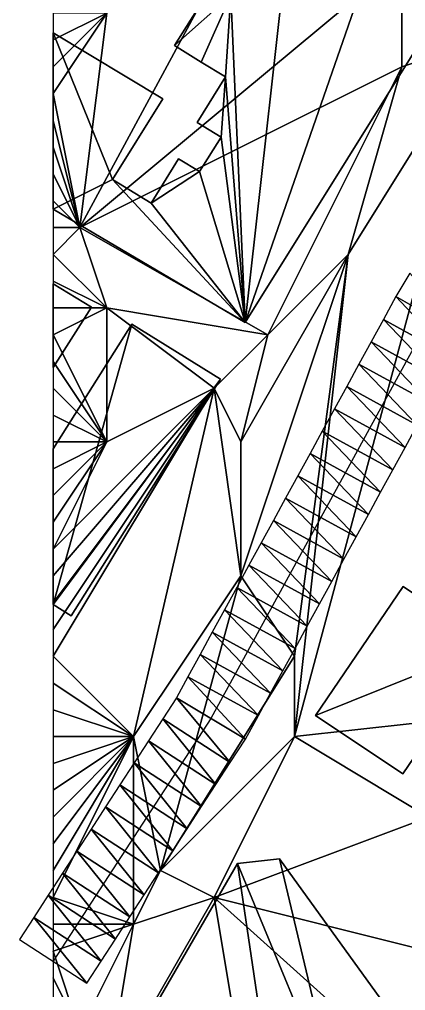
# Model space of a CAD drawing. Header units: metres. Extents: x -1103 to 901, y -902 to 905.
# Drawn here: x -1102.5 to -1073.7, y 291 to 363.5 of the extents above; entities that cross this region are included whole.
import ezdxf

# ---------------------------------------------------------------- set-up
doc = ezdxf.new("R2010")
doc.units = ezdxf.units.M
for name, color, linetype in [('OSM_BUILDING_FOOTPRINTS', 7, 'CONTINUOUS'), ('OSM_BUILDING_ROOFS', 1, 'CONTINUOUS'), ('OSM_BUILDING_WALLS', 8, 'CONTINUOUS'), ('OSM_ROAD_AXES', 2, 'CONTINUOUS'), ('OSM_ROAD_SURFACE', 9, 'CONTINUOUS'), ('OSM_TERRAIN', 3, 'CONTINUOUS')]:
    doc.layers.add(name, color=color, linetype=linetype)

msp = doc.modelspace()

# ---------------------------------------------------------------- linework, layer by layer
at = {"layer": 'OSM_BUILDING_FOOTPRINTS'}
for points in [[(-1070.361, 365.478, 14.355), (-1075.954, 368.928, 14.355), (-1082.134, 372.732, 14.355), (-1086.743, 365.334, 14.355), (-1088.091, 366.152, 14.355), (-1090.943, 361.585, 14.355), (-1088.953, 360.357, 14.355), (-1087.141, 359.24, 14.355), (-1089.263, 355.845, 14.355), (-1087.483, 354.75, 14.355), (-1089.097, 352.174, 14.355), (-1090.656, 353.125, 14.355), (-1092.7, 349.829, 14.355), (-1095.575, 351.598, 14.355), (-1091.827, 357.615, 14.355), (-1100, 362.53, 14.355), (-1100, 349.378, 14.355), (-1085.692, 340.916, 14.355)], [(-1097.144, 342.054, 15.582), (-1100, 343.807, 15.582), (-1100, 337.552, 15.582)], [(-1087.527, 336.68, 15.16), (-1094.126, 340.794, 15.16), (-1100, 331.488, 15.16), (-1100, 319.865, 15.16), (-1098.658, 319.03, 15.16)], [(-1073.886, 321.198, 13.931), (-1067.387, 316.829, 13.931), (-1069.686, 313.445, 13.931), (-1073.919, 307.219, 13.931), (-1080.43, 311.576, 13.931), (-1073.886, 321.198, 13.931)], [(-1098.005, 280.201, 13.349), (-1086.255, 300.539, 13.349), (-1083.127, 300.882, 13.349), (-1069.74, 282.336, 13.349), (-1078.285, 268.269, 13.349), (-1083.668, 271.52, 13.349), (-1078.661, 282.181, 13.349), (-1084.608, 289.436, 13.349), (-1086.62, 286.196, 13.349), (-1085.923, 285.643, 13.349), (-1088.521, 281.628, 13.349), (-1085.735, 279.715, 13.349), (-1088.664, 274.772, 13.349), (-1098.005, 280.201, 13.349)]]:
    msp.add_polyline3d(points, close=True, dxfattribs=at)
at = {"layer": 'OSM_BUILDING_ROOFS'}
for points in [[(-1085.692, 340.916, 29.155), (-1082.134, 372.732, 29.155), (-1086.743, 365.334, 29.155)], [(-1085.692, 340.916, 29.155), (-1075.954, 368.928, 29.155), (-1082.134, 372.732, 29.155)], [(-1085.692, 340.916, 29.155), (-1070.361, 365.478, 29.155), (-1075.954, 368.928, 29.155)], [(-1086.743, 365.334, 29.155), (-1088.091, 366.152, 29.155), (-1090.943, 361.585, 29.155)], [(-1086.743, 365.334, 29.155), (-1090.943, 361.585, 29.155), (-1088.953, 360.357, 29.155)], [(-1086.743, 365.334, 29.155), (-1088.953, 360.357, 29.155), (-1087.141, 359.24, 29.155)], [(-1085.692, 340.916, 29.155), (-1086.743, 365.334, 29.155), (-1087.141, 359.24, 29.155)], [(-1095.575, 351.598, 29.155), (-1091.827, 357.615, 29.155), (-1100, 362.53, 29.155)], [(-1095.575, 351.598, 29.155), (-1100, 362.53, 29.155), (-1100, 349.378, 29.155)], [(-1087.141, 359.24, 29.155), (-1089.263, 355.845, 29.155), (-1087.483, 354.75, 29.155)], [(-1085.692, 340.916, 29.155), (-1087.141, 359.24, 29.155), (-1087.483, 354.75, 29.155)], [(-1085.692, 340.916, 29.155), (-1087.483, 354.75, 29.155), (-1089.097, 352.174, 29.155)], [(-1089.097, 352.174, 29.155), (-1090.656, 353.125, 29.155), (-1092.7, 349.829, 29.155)], [(-1095.575, 351.598, 29.155), (-1100, 349.378, 29.155), (-1085.692, 340.916, 29.155)], [(-1085.692, 340.916, 29.155), (-1092.7, 349.829, 29.155), (-1095.575, 351.598, 29.155)], [(-1085.692, 340.916, 29.155), (-1089.097, 352.174, 29.155), (-1092.7, 349.829, 29.155)], [(-1100, 343.807, 30.382), (-1100, 337.552, 30.382), (-1097.144, 342.054, 30.382)], [(-1100, 319.865, 33.16), (-1087.527, 336.68, 33.16), (-1094.126, 340.794, 33.16)], [(-1100, 319.865, 33.16), (-1094.126, 340.794, 33.16), (-1100, 331.488, 33.16)], [(-1100, 319.865, 33.16), (-1098.658, 319.03, 33.16), (-1087.527, 336.68, 33.16)], [(-1067.387, 316.829, 25.531), (-1073.886, 321.198, 25.531), (-1080.43, 311.576, 25.531)], [(-1067.387, 316.829, 25.531), (-1080.43, 311.576, 25.531), (-1073.919, 307.219, 25.531)], [(-1067.387, 316.829, 25.531), (-1073.919, 307.219, 25.531), (-1069.686, 313.445, 25.531)], [(-1078.661, 282.181, 28.149), (-1083.127, 300.882, 28.149), (-1086.255, 300.539, 28.149)], [(-1078.661, 282.181, 28.149), (-1069.74, 282.336, 28.149), (-1083.127, 300.882, 28.149)], [(-1086.255, 300.539, 28.149), (-1098.005, 280.201, 28.149), (-1084.608, 289.436, 28.149)], [(-1086.255, 300.539, 28.149), (-1084.608, 289.436, 28.149), (-1078.661, 282.181, 28.149)]]:
    msp.add_3dface(points, dxfattribs=at)
at = {"layer": 'OSM_BUILDING_WALLS'}
for points in [[(-1088.091, 366.152, 14.355), (-1090.943, 361.585, 14.355), (-1090.943, 361.585, 29.155)], [(-1088.091, 366.152, 14.355), (-1090.943, 361.585, 29.155), (-1088.091, 366.152, 29.155)], [(-1085.692, 340.916, 14.355), (-1070.361, 365.478, 14.355), (-1070.361, 365.478, 29.155)], [(-1085.692, 340.916, 14.355), (-1070.361, 365.478, 29.155), (-1085.692, 340.916, 29.155)], [(-1091.827, 357.615, 14.355), (-1100, 362.53, 14.355), (-1100, 362.53, 29.155)], [(-1091.827, 357.615, 14.355), (-1100, 362.53, 29.155), (-1091.827, 357.615, 29.155)], [(-1100, 362.53, 14.355), (-1100, 349.378, 14.355), (-1100, 349.378, 29.155)], [(-1100, 362.53, 14.355), (-1100, 349.378, 29.155), (-1100, 362.53, 29.155)], [(-1090.943, 361.585, 14.355), (-1088.953, 360.357, 14.355), (-1088.953, 360.357, 29.155)], [(-1090.943, 361.585, 14.355), (-1088.953, 360.357, 29.155), (-1090.943, 361.585, 29.155)], [(-1088.953, 360.357, 14.355), (-1087.141, 359.24, 14.355), (-1087.141, 359.24, 29.155)], [(-1088.953, 360.357, 14.355), (-1087.141, 359.24, 29.155), (-1088.953, 360.357, 29.155)], [(-1087.141, 359.24, 14.355), (-1089.263, 355.845, 14.355), (-1089.263, 355.845, 29.155)], [(-1087.141, 359.24, 14.355), (-1089.263, 355.845, 29.155), (-1087.141, 359.24, 29.155)], [(-1095.575, 351.598, 14.355), (-1091.827, 357.615, 14.355), (-1091.827, 357.615, 29.155)], [(-1095.575, 351.598, 14.355), (-1091.827, 357.615, 29.155), (-1095.575, 351.598, 29.155)], [(-1089.263, 355.845, 14.355), (-1087.483, 354.75, 14.355), (-1087.483, 354.75, 29.155)], [(-1089.263, 355.845, 14.355), (-1087.483, 354.75, 29.155), (-1089.263, 355.845, 29.155)], [(-1087.483, 354.75, 14.355), (-1089.097, 352.174, 14.355), (-1089.097, 352.174, 29.155)], [(-1087.483, 354.75, 14.355), (-1089.097, 352.174, 29.155), (-1087.483, 354.75, 29.155)], [(-1090.656, 353.125, 14.355), (-1092.7, 349.829, 14.355), (-1092.7, 349.829, 29.155)], [(-1090.656, 353.125, 14.355), (-1092.7, 349.829, 29.155), (-1090.656, 353.125, 29.155)], [(-1089.097, 352.174, 14.355), (-1090.656, 353.125, 14.355), (-1090.656, 353.125, 29.155)], [(-1089.097, 352.174, 14.355), (-1090.656, 353.125, 29.155), (-1089.097, 352.174, 29.155)], [(-1092.7, 349.829, 14.355), (-1095.575, 351.598, 14.355), (-1095.575, 351.598, 29.155)], [(-1092.7, 349.829, 14.355), (-1095.575, 351.598, 29.155), (-1092.7, 349.829, 29.155)], [(-1100, 349.378, 14.355), (-1085.692, 340.916, 14.355), (-1085.692, 340.916, 29.155)], [(-1100, 349.378, 14.355), (-1085.692, 340.916, 29.155), (-1100, 349.378, 29.155)], [(-1097.144, 342.054, 15.582), (-1100, 343.807, 15.582), (-1100, 343.807, 30.382)], [(-1097.144, 342.054, 15.582), (-1100, 343.807, 30.382), (-1097.144, 342.054, 30.382)], [(-1100, 343.807, 15.582), (-1100, 337.552, 15.582), (-1100, 337.552, 30.382)], [(-1100, 343.807, 15.582), (-1100, 337.552, 30.382), (-1100, 343.807, 30.382)], [(-1100, 337.552, 15.582), (-1097.144, 342.054, 15.582), (-1097.144, 342.054, 30.382)], [(-1100, 337.552, 15.582), (-1097.144, 342.054, 30.382), (-1100, 337.552, 30.382)], [(-1094.126, 340.794, 15.16), (-1100, 331.488, 15.16), (-1100, 331.488, 33.16)], [(-1094.126, 340.794, 15.16), (-1100, 331.488, 33.16), (-1094.126, 340.794, 33.16)], [(-1087.527, 336.68, 15.16), (-1094.126, 340.794, 15.16), (-1094.126, 340.794, 33.16)], [(-1087.527, 336.68, 15.16), (-1094.126, 340.794, 33.16), (-1087.527, 336.68, 33.16)], [(-1098.658, 319.03, 15.16), (-1087.527, 336.68, 15.16), (-1087.527, 336.68, 33.16)], [(-1098.658, 319.03, 15.16), (-1087.527, 336.68, 33.16), (-1098.658, 319.03, 33.16)], [(-1100, 331.488, 15.16), (-1100, 319.865, 15.16), (-1100, 319.865, 33.16)], [(-1100, 331.488, 15.16), (-1100, 319.865, 33.16), (-1100, 331.488, 33.16)], [(-1073.886, 321.198, 13.931), (-1080.43, 311.576, 13.931), (-1080.43, 311.576, 25.531)], [(-1073.886, 321.198, 13.931), (-1080.43, 311.576, 25.531), (-1073.886, 321.198, 25.531)], [(-1067.387, 316.829, 13.931), (-1073.886, 321.198, 13.931), (-1073.886, 321.198, 25.531)], [(-1067.387, 316.829, 13.931), (-1073.886, 321.198, 25.531), (-1067.387, 316.829, 25.531)], [(-1100, 319.865, 15.16), (-1098.658, 319.03, 15.16), (-1098.658, 319.03, 33.16)], [(-1100, 319.865, 15.16), (-1098.658, 319.03, 33.16), (-1100, 319.865, 33.16)], [(-1073.919, 307.219, 13.931), (-1069.686, 313.445, 13.931), (-1069.686, 313.445, 25.531)], [(-1073.919, 307.219, 13.931), (-1069.686, 313.445, 25.531), (-1073.919, 307.219, 25.531)], [(-1080.43, 311.576, 13.931), (-1073.919, 307.219, 13.931), (-1073.919, 307.219, 25.531)], [(-1080.43, 311.576, 13.931), (-1073.919, 307.219, 25.531), (-1080.43, 311.576, 25.531)], [(-1083.127, 300.882, 13.349), (-1086.255, 300.539, 13.349), (-1086.255, 300.539, 28.149)], [(-1083.127, 300.882, 13.349), (-1086.255, 300.539, 28.149), (-1083.127, 300.882, 28.149)], [(-1069.74, 282.336, 13.349), (-1083.127, 300.882, 13.349), (-1083.127, 300.882, 28.149)], [(-1069.74, 282.336, 13.349), (-1083.127, 300.882, 28.149), (-1069.74, 282.336, 28.149)], [(-1086.255, 300.539, 13.349), (-1098.005, 280.201, 13.349), (-1098.005, 280.201, 28.149)], [(-1086.255, 300.539, 13.349), (-1098.005, 280.201, 28.149), (-1086.255, 300.539, 28.149)]]:
    msp.add_3dface(points, dxfattribs=at)
at = {"layer": 'OSM_ROAD_AXES'}
msp.add_polyline3d([(-1026.401, 414.603, 15.033), (-1044.606, 387.419, 15.935), (-1071.831, 341.358, 15.987), (-1088.234, 311.355, 16.402), (-1100, 293.232, 16.805)], dxfattribs=at)
at = {"layer": 'OSM_ROAD_SURFACE'}
for points in [[(-1073.405, 344.591, 16.053), (-1074.438, 342.842, 16.053), (-1069.223, 339.874, 16.018)], [(-1074.438, 342.842, 16.053), (-1075.374, 341.13, 16.052), (-1070.11, 338.252, 16.019)], [(-1074.438, 342.842, 16.053), (-1070.11, 338.252, 16.019), (-1069.223, 339.874, 16.018)], [(-1075.374, 341.13, 16.052), (-1076.286, 339.464, 16.052), (-1071.021, 336.585, 16.02)], [(-1075.374, 341.13, 16.052), (-1071.021, 336.585, 16.02), (-1070.11, 338.252, 16.019)], [(-1076.286, 339.464, 16.052), (-1077.197, 337.797, 16.052), (-1071.932, 334.919, 16.021)], [(-1076.286, 339.464, 16.052), (-1071.932, 334.919, 16.021), (-1071.021, 336.585, 16.02)], [(-1077.197, 337.797, 16.052), (-1078.108, 336.13, 16.052), (-1072.844, 333.252, 16.022)], [(-1077.197, 337.797, 16.052), (-1072.844, 333.252, 16.022), (-1071.932, 334.919, 16.021)], [(-1078.108, 336.13, 16.052), (-1079.02, 334.463, 16.051), (-1073.755, 331.585, 16.023)], [(-1078.108, 336.13, 16.052), (-1073.755, 331.585, 16.023), (-1072.844, 333.252, 16.022)], [(-1079.02, 334.463, 16.051), (-1079.931, 332.796, 16.176), (-1074.666, 329.918, 16.024)], [(-1079.02, 334.463, 16.051), (-1074.666, 329.918, 16.024), (-1073.755, 331.585, 16.023)], [(-1079.931, 332.796, 16.176), (-1080.842, 331.129, 16.192), (-1075.578, 328.251, 16.025)], [(-1079.931, 332.796, 16.176), (-1075.578, 328.251, 16.025), (-1074.666, 329.918, 16.024)], [(-1080.842, 331.129, 16.192), (-1081.753, 329.462, 16.208), (-1076.489, 326.584, 16.026)], [(-1080.842, 331.129, 16.192), (-1076.489, 326.584, 16.026), (-1075.578, 328.251, 16.025)], [(-1081.753, 329.462, 16.208), (-1082.665, 327.796, 16.224), (-1077.4, 324.917, 16.028)], [(-1081.753, 329.462, 16.208), (-1077.4, 324.917, 16.028), (-1076.489, 326.584, 16.026)], [(-1082.665, 327.796, 16.224), (-1083.576, 326.129, 16.24), (-1078.311, 323.251, 16.029)], [(-1082.665, 327.796, 16.224), (-1078.311, 323.251, 16.029), (-1077.4, 324.917, 16.028)], [(-1083.576, 326.129, 16.24), (-1084.487, 324.462, 16.255), (-1079.223, 321.584, 16.029)], [(-1083.576, 326.129, 16.24), (-1079.223, 321.584, 16.029), (-1078.311, 323.251, 16.029)], [(-1084.487, 324.462, 16.255), (-1085.399, 322.795, 16.271), (-1080.134, 319.917, 16.028)], [(-1084.487, 324.462, 16.255), (-1080.134, 319.917, 16.028), (-1079.223, 321.584, 16.029)], [(-1085.399, 322.795, 16.271), (-1086.31, 321.128, 16.295), (-1081.045, 318.25, 16.028)], [(-1085.399, 322.795, 16.271), (-1081.045, 318.25, 16.028), (-1080.134, 319.917, 16.028)], [(-1086.31, 321.128, 16.295), (-1087.221, 319.461, 16.331), (-1081.957, 316.583, 16.307)], [(-1086.31, 321.128, 16.295), (-1081.957, 316.583, 16.307), (-1081.045, 318.25, 16.028)], [(-1087.221, 319.461, 16.331), (-1088.132, 317.795, 16.367), (-1082.868, 314.916, 16.337)], [(-1087.221, 319.461, 16.331), (-1082.868, 314.916, 16.337), (-1081.957, 316.583, 16.307)], [(-1088.132, 317.795, 16.367), (-1089.044, 316.128, 16.403), (-1083.779, 313.249, 16.371)], [(-1088.132, 317.795, 16.367), (-1083.779, 313.249, 16.371), (-1082.868, 314.916, 16.337)], [(-1089.044, 316.128, 16.403), (-1089.955, 314.461, 16.439), (-1084.69, 311.583, 16.398)], [(-1089.044, 316.128, 16.403), (-1084.69, 311.583, 16.398), (-1083.779, 313.249, 16.371)], [(-1089.955, 314.461, 16.439), (-1090.809, 312.894, 16.472), (-1085.659, 309.816, 16.42)], [(-1089.955, 314.461, 16.439), (-1085.659, 309.816, 16.42), (-1084.69, 311.583, 16.398)], [(-1090.809, 312.894, 16.472), (-1091.82, 311.341, 16.509), (-1086.787, 308.074, 16.462)], [(-1090.809, 312.894, 16.472), (-1086.787, 308.074, 16.462), (-1085.659, 309.816, 16.42)], [(-1091.82, 311.341, 16.509), (-1092.889, 309.693, 16.547), (-1087.857, 306.426, 16.502)], [(-1091.82, 311.341, 16.509), (-1087.857, 306.426, 16.502), (-1086.787, 308.074, 16.462)], [(-1092.889, 309.693, 16.547), (-1093.959, 308.046, 16.586), (-1088.927, 304.779, 16.541)], [(-1092.889, 309.693, 16.547), (-1088.927, 304.779, 16.541), (-1087.857, 306.426, 16.502)], [(-1093.959, 308.046, 16.586), (-1095.029, 306.398, 16.627), (-1089.996, 303.131, 16.581)], [(-1093.959, 308.046, 16.586), (-1089.996, 303.131, 16.581), (-1088.927, 304.779, 16.541)], [(-1095.029, 306.398, 16.627), (-1096.098, 304.751, 16.669), (-1091.066, 301.483, 16.621)], [(-1095.029, 306.398, 16.627), (-1091.066, 301.483, 16.621), (-1089.996, 303.131, 16.581)], [(-1096.098, 304.751, 16.669), (-1097.168, 303.103, 16.71), (-1092.136, 299.836, 16.658)], [(-1096.098, 304.751, 16.669), (-1092.136, 299.836, 16.658), (-1091.066, 301.483, 16.621)], [(-1097.168, 303.103, 16.71), (-1098.238, 301.456, 16.751), (-1093.205, 298.188, 16.699)], [(-1097.168, 303.103, 16.71), (-1093.205, 298.188, 16.699), (-1092.136, 299.836, 16.658)], [(-1098.238, 301.456, 16.751), (-1099.307, 299.808, 16.804), (-1094.275, 296.541, 16.74)], [(-1098.238, 301.456, 16.751), (-1094.275, 296.541, 16.74), (-1093.205, 298.188, 16.699)], [(-1099.307, 299.808, 16.804), (-1100.377, 298.16, 16.747), (-1095.345, 294.893, 16.753)], [(-1099.307, 299.808, 16.804), (-1095.345, 294.893, 16.753), (-1094.275, 296.541, 16.74)], [(-1100.377, 298.16, 16.747), (-1101.447, 296.513, 16.773), (-1096.414, 293.246, 16.744)], [(-1100.377, 298.16, 16.747), (-1096.414, 293.246, 16.744), (-1095.345, 294.893, 16.753)], [(-1101.447, 296.513, 16.773), (-1102.516, 294.865, 16.8), (-1097.484, 291.598, 16.735)], [(-1101.447, 296.513, 16.773), (-1097.484, 291.598, 16.735), (-1096.414, 293.246, 16.744)]]:
    msp.add_3dface(points, dxfattribs=at)
at = {"layer": 'OSM_TERRAIN'}
for points in [[(-1074, 368, 16.417), (-1068, 362, 16.018), (-1070, 378, 16.026)], [(-1096, 364, 16.762), (-1098, 348, 16.485), (-1084, 374, 16.425)], [(-1098, 348, 16.485), (-1074, 368, 16.417), (-1084, 374, 16.425)], [(-1074, 360, 16.458), (-1074, 368, 16.417), (-1098, 348, 16.485)], [(-1074, 360, 16.458), (-1068, 362, 16.018), (-1074, 368, 16.417)], [(-1098, 348, 16.485), (-1096, 364, 16.762), (-1100, 358, 16.458)], [(-1100, 358, 16.458), (-1096, 364, 16.762), (-1100, 360, 16.458)], [(-1100, 360, 16.458), (-1096, 364, 16.762), (-1100, 362, 16.742)], [(-1100, 362, 16.742), (-1096, 364, 16.762), (-1100, 364, 16.994)], [(-1064, 312, 15.867), (-1068, 362, 16.018), (-1082, 310, 15.966)], [(-1082, 310, 15.966), (-1068, 362, 16.018), (-1078, 346, 16.019)], [(-1078, 346, 16.019), (-1068, 362, 16.018), (-1074, 360, 16.458)], [(-1084, 340, 16.386), (-1074, 360, 16.458), (-1098, 348, 16.485)], [(-1084, 340, 16.386), (-1078, 346, 16.019), (-1074, 360, 16.458)], [(-1100, 356, 16.458), (-1098, 348, 16.485), (-1100, 358, 16.458)], [(-1100, 354, 16.458), (-1098, 348, 16.485), (-1100, 356, 16.458)], [(-1100, 352, 16.458), (-1098, 348, 16.485), (-1100, 354, 16.458)], [(-1100, 350, 16.458), (-1098, 348, 16.485), (-1100, 352, 16.458)], [(-1100, 348, 16.71), (-1098, 348, 16.485), (-1100, 350, 16.458)], [(-1096, 342, 17.44), (-1098, 348, 16.485), (-1100, 346, 17.248)], [(-1100, 346, 17.248), (-1098, 348, 16.485), (-1100, 348, 16.71)], [(-1096, 342, 17.44), (-1084, 340, 16.386), (-1098, 348, 16.485)], [(-1100, 344, 17.7), (-1096, 342, 17.44), (-1100, 346, 17.248)], [(-1086, 322, 16.229), (-1082, 316, 16.262), (-1078, 346, 16.019)], [(-1086, 332, 16.607), (-1086, 322, 16.229), (-1078, 346, 16.019)], [(-1086, 332, 16.607), (-1078, 346, 16.019), (-1084, 340, 16.386)], [(-1082, 316, 16.262), (-1082, 310, 15.966), (-1078, 346, 16.019)], [(-1100, 342, 17.711), (-1096, 342, 17.44), (-1100, 344, 17.7)], [(-1100, 340, 17.711), (-1096, 332, 17.274), (-1096, 342, 17.44)], [(-1100, 340, 17.711), (-1096, 342, 17.44), (-1100, 342, 17.711)], [(-1096, 332, 17.274), (-1088, 336, 17.274), (-1096, 342, 17.44)], [(-1088, 336, 17.274), (-1084, 340, 16.386), (-1096, 342, 17.44)], [(-1100, 338, 17.654), (-1096, 332, 17.274), (-1100, 340, 17.711)], [(-1088, 336, 17.274), (-1086, 332, 16.607), (-1084, 340, 16.386)], [(-1100, 336, 17.55), (-1096, 332, 17.274), (-1100, 338, 17.654)], [(-1094, 310, 16.511), (-1088, 336, 17.274), (-1100, 316, 17.25)], [(-1100, 316, 17.25), (-1088, 336, 17.274), (-1100, 318, 17.296)], [(-1100, 318, 17.296), (-1088, 336, 17.274), (-1100, 320, 17.274)], [(-1100, 320, 17.274), (-1088, 336, 17.274), (-1100, 322, 17.274)], [(-1100, 322, 17.274), (-1088, 336, 17.274), (-1100, 324, 17.274)], [(-1100, 324, 17.274), (-1088, 336, 17.274), (-1096, 332, 17.274)], [(-1100, 334, 17.537), (-1096, 332, 17.274), (-1100, 336, 17.55)], [(-1094, 310, 16.511), (-1086, 322, 16.229), (-1088, 336, 17.274)], [(-1088, 336, 17.274), (-1086, 322, 16.229), (-1086, 332, 16.607)], [(-1100, 332, 17.669), (-1096, 332, 17.274), (-1100, 334, 17.537)], [(-1100, 324, 17.274), (-1096, 332, 17.274), (-1100, 326, 17.393)], [(-1100, 326, 17.393), (-1096, 332, 17.274), (-1100, 328, 17.55)], [(-1100, 328, 17.55), (-1096, 332, 17.274), (-1100, 330, 17.707)], [(-1100, 330, 17.707), (-1096, 332, 17.274), (-1100, 332, 17.669)], [(-1094, 310, 16.511), (-1092, 300, 16.603), (-1086, 322, 16.229)], [(-1092, 300, 16.603), (-1082, 316, 16.262), (-1086, 322, 16.229)], [(-1100, 314, 17.172), (-1094, 310, 16.511), (-1100, 316, 17.25)], [(-1092, 300, 16.603), (-1082, 310, 15.966), (-1082, 316, 16.262)], [(-1100, 312, 17.105), (-1094, 310, 16.511), (-1100, 314, 17.172)], [(-1100, 310, 17.091), (-1094, 310, 16.511), (-1100, 312, 17.105)], [(-1072, 304, 15.547), (-1064, 312, 15.867), (-1082, 310, 15.966)], [(-1100, 298, 16.779), (-1094, 296, 16.692), (-1094, 310, 16.511)], [(-1100, 300, 16.807), (-1100, 298, 16.779), (-1094, 310, 16.511)], [(-1100, 300, 16.807), (-1094, 310, 16.511), (-1100, 302, 16.897)], [(-1100, 302, 16.897), (-1094, 310, 16.511), (-1100, 304, 17.034)], [(-1100, 304, 17.034), (-1094, 310, 16.511), (-1100, 306, 17.065)], [(-1100, 306, 17.065), (-1094, 310, 16.511), (-1100, 308, 17.078)], [(-1100, 308, 17.078), (-1094, 310, 16.511), (-1100, 310, 17.091)], [(-1094, 296, 16.692), (-1092, 300, 16.603), (-1094, 310, 16.511)], [(-1088, 298, 15.424), (-1082, 310, 15.966), (-1092, 300, 16.603)], [(-1072, 304, 15.547), (-1082, 310, 15.966), (-1088, 298, 15.424)], [(-1088, 298, 15.424), (-1072, 294, 15.036), (-1072, 304, 15.547)], [(-1094, 296, 16.692), (-1088, 298, 15.424), (-1092, 300, 16.603)], [(-1100, 296, 16.779), (-1094, 296, 16.692), (-1100, 298, 16.779)], [(-1084, 274, 15.348), (-1088, 298, 15.424), (-1096, 284, 15.425)], [(-1096, 284, 15.425), (-1088, 298, 15.424), (-1094, 296, 16.692)], [(-1088, 298, 15.424), (-1084, 274, 15.348), (-1068, 280, 15.406)], [(-1068, 280, 15.406), (-1072, 294, 15.036), (-1088, 298, 15.424)], [(-1098, 288, 16.618), (-1094, 296, 16.692), (-1100, 294, 16.804)], [(-1100, 294, 16.804), (-1094, 296, 16.692), (-1100, 296, 16.779)], [(-1098, 288, 16.618), (-1096, 284, 15.425), (-1094, 296, 16.692)], [(-1100, 292, 16.806), (-1098, 288, 16.618), (-1100, 294, 16.804)], [(-1100, 290, 16.785), (-1098, 288, 16.618), (-1100, 292, 16.806)]]:
    msp.add_3dface(points, dxfattribs=at)

doc.saveas('drawing.dxf')
